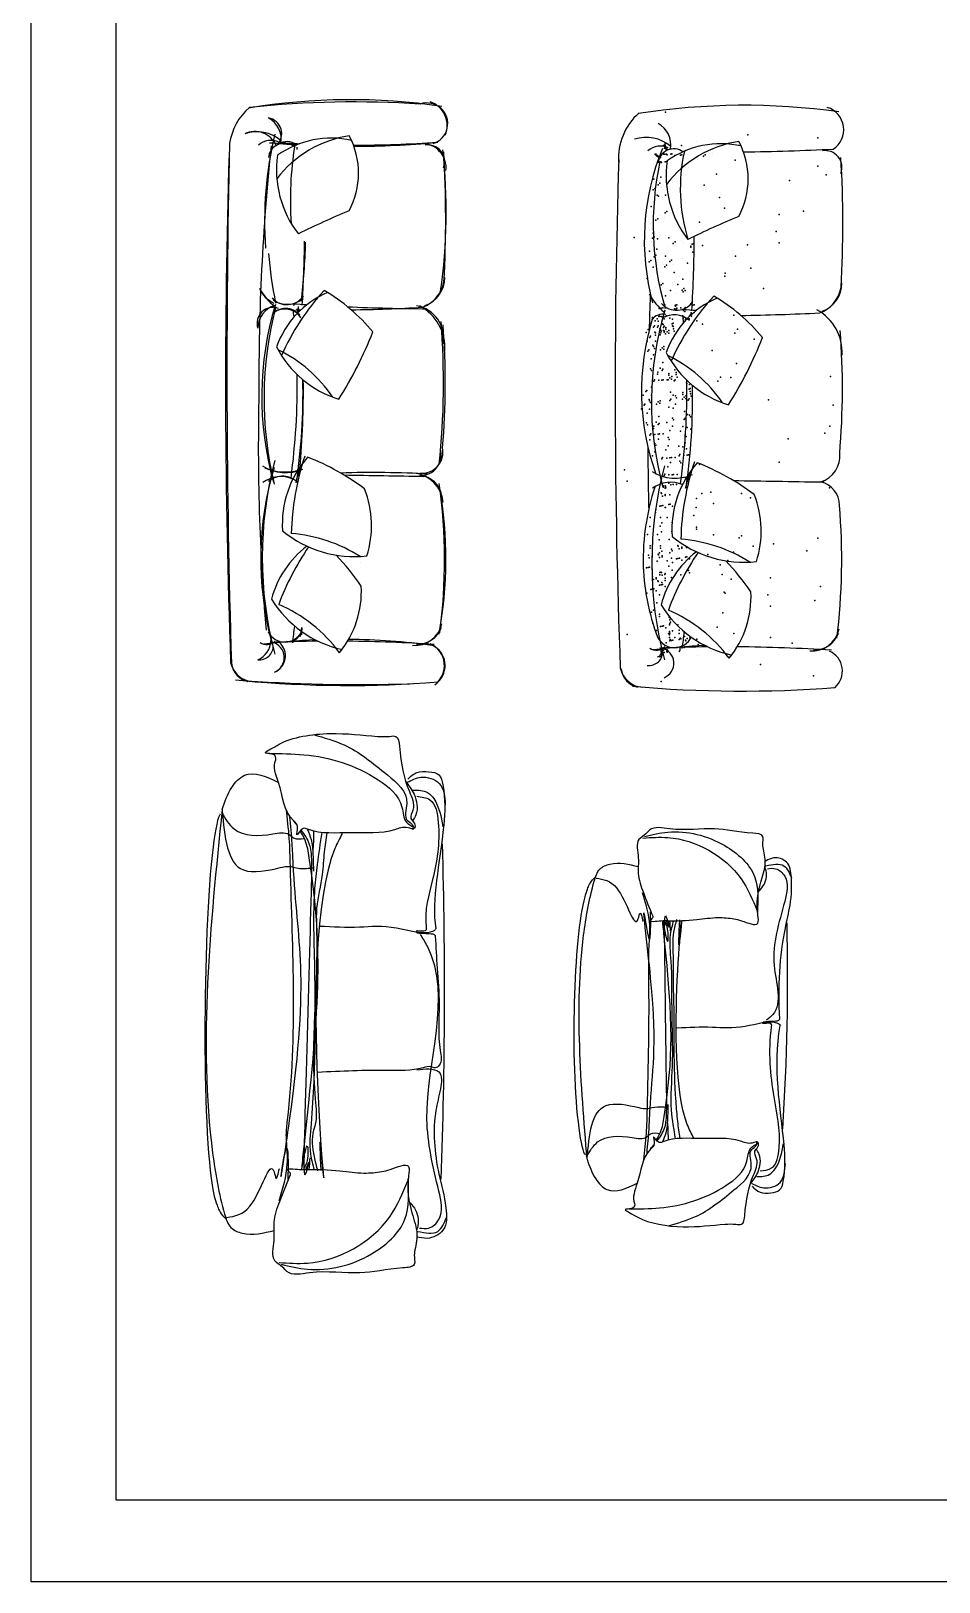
# Model space of a CAD drawing. Header units: inches. Extents: x 8.3 to 50.8, y 10.9 to 35.7.
# Drawn here: x 29.77 to 33.37, y 10.86 to 17.01 of the extents above; entities that cross this region are included whole.
import ezdxf

# ---------------------------------------------------------------- set-up
doc = ezdxf.new("R2010")
doc.units = ezdxf.units.IN
doc.header["$MEASUREMENT"] = 0
for name, color, linetype in [('02', 2, 'Continuous'), ('1', 1, 'Continuous'), ('4', 4, 'Continuous'), ('kadrbm', 4, 'Continuous')]:
    doc.layers.add(name, color=color, linetype=linetype)

# ---------------------------------------------------------------- blocks, each defined once
blk = doc.blocks.new('kadrbm')
at = {"layer": 'kadrbm', "color": 4}
blk.add_lwpolyline([(0, 0), (0, 24.7972), (21, 24.7972), (21, 0), (0, 0)], close=True, dxfattribs=at)
blk.add_lwpolyline([(20.6631, 0.3257), (20.6631, 24.4603), (0.3369, 24.4603), (0.3369, 0.3257), (20.6631, 0.3257)], dxfattribs=at)

msp = doc.modelspace()

# ---------------------------------------------------------------- linework, layer by layer
at = {"layer": '02'}
for p, q in [((32.4134, 16.5733), (32.4134, 16.5733)), ((32.4169, 16.5025), (32.4169, 16.5025)), ((32.9483, 14.5917), (32.9483, 14.5917)), ((32.9524, 14.5354), (32.9524, 14.5354))]:
    msp.add_line(p, q, dxfattribs=at)
for centre, radius, start, end in [((30.7539, 16.5448), 0.1953, 123.99767, 123.99767), ((31.0415, 14.2543), 2.4843, 81.6486, 99.36594), ((31.0577, 12.6919), 4.0378, 86.31194, 95.9373), ((31.3438, 16.6432), 0.0825, 287.15716, 108.6588), ((31.3247, 16.636), 0.0996, 337.3277, 71.29342), ((30.7977, 16.5285), 0.239, 131.28962, 171.34505), ((30.6708, 16.5814), 0.0958, 350.13163, 62.15674), ((30.7054, 16.6041), 0.0629, 312.37114, 80.70838), ((32.2984, 16.5225), 0.1953, 123.99767, 123.99767), ((32.3422, 16.5062), 0.239, 131.28962, 183.92263), ((32.6019, 14.0346), 2.6818, 81.96241, 99.01385), ((32.9035, 16.6198), 0.0925, 303.06017, 72.62144), ((30.6614, 16.5196), 0.093, 23.2753, 115.12848), ((30.6692, 16.4647), 0.147, 48.86517, 108.75273), ((32.2153, 16.5592), 0.0958, 350.13163, 62.15674), ((68.7595, 15.6697), 38.2085, 178.65818, 181.7483), ((30.7256, 16.5031), 0.0742, 65.55392, 132.27972), ((39.5395, 15.6313), 8.8616, 174.00988, 180.36248), ((32.1689, 16.26), 1.4685, 166.5301, 184.28334), ((30.7783, 16.5028), 0.0632, 54.63816, 174.49056), ((31.0444, 20.2263), 3.6725, 264.93471, 266.63366), ((31.105, 16.1525), 0.4484, 98.8265, 142.55247), ((30.9648, 16.2178), 0.3684, 77.4168, 125.33464), ((30.789, 16.517), 0.0556, 48.86776, 127.75013), ((31.0603, 21.022), 4.4636, 266.21085, 267.15314), ((26.8455, 16.3151), 3.9905, 3.25121, 3.38569), ((30.7553, 16.4475), 0.3176, 331.87731, 27.80575), ((31.0603, 21.022), 4.4636, 269.90481, 274.19729), ((31.0444, 20.2263), 3.6725, 270.15846, 275.25776), ((31.324, 16.4683), 0.096, 353.40371, 92.34206), ((31.3481, 16.4926), 0.0665, 338.98851, 99.73831), ((32.2137, 16.4424), 0.147, 48.86517, 108.75273), ((33.157, 16.1823), 0.9515, 157.62334, 195.18934), ((32.2701, 16.4808), 0.0742, 65.55392, 132.27972), ((32.3228, 16.4805), 0.0632, 54.63816, 174.49056), ((32.6495, 16.1302), 0.4484, 98.8265, 142.55247), ((32.5093, 16.1955), 0.3684, 77.4168, 125.33464), ((32.2998, 16.4252), 0.3176, 331.87731, 27.80575), ((32.4356, 27.5563), 11.0259, 270.84918, 272.70203), ((60.247, 15.6071), 29.7015, 178.23098, 182.12087), ((31.1604, 16.4597), 0.4129, 171.8418, 217.79628), ((29.1917, 16.2949), 2.2287, 351.84029, 6.29223), ((27.0225, 16.2659), 4.3958, 356.74817, 3.46195), ((61.7915, 15.5848), 29.7015, 178.23098, 182.12087), ((32.7049, 16.4375), 0.4129, 171.8418, 217.79628), ((32.9226, 16.4703), 0.0665, 338.98851, 99.73831), ((28.597, 16.2437), 4.3958, 356.74817, 3.46195), ((32.2241, 13.4039), 3.1286, 112.33218, 116.37744), ((33.7686, 13.3816), 3.1286, 112.33218, 116.37744), ((28.2754, 16.2426), 2.5884, 353.27484, 358.47237), ((25.959, 16.2353), 4.9003, 356.35193, 359.32573), ((27.5035, 16.213), 4.9003, 356.35193, 359.80998), ((32.3616, 16.2595), 1.6506, 184.51833, 191.42804), ((30.7866, 16.0378), 0.1166, 203.68396, 245.06889), ((30.9362, 16.1411), 0.2971, 210.35109, 228.67613), ((31.2782, 16.0418), 0.1353, 291.12937, 349.2674), ((31.2953, 16.0343), 0.1194, 289.99102, 359.74379), ((32.8527, 16.0195), 0.1353, 291.12937, 349.2674), ((31.9569, 15.5609), 1.2677, 163.25127, 195.45289), ((30.7891, 16.0042), 0.0781, 220.59284, 326.36977), ((30.7899, 16.0236), 0.0964, 235.42403, 310.75399), ((31.0951, 15.6358), 0.3684, 113.23009, 160.54994), ((31.3987, 24.4524), 8.5427, 266.0747, 266.44009), ((26.8455, 16.3151), 3.9905, 354.35768, 354.48599), ((30.5715, 15.3588), 0.7225, 39.4337, 59.69315), ((32.4807, 16.1188), 0.2971, 210.35109, 228.67613), ((41.0839, 15.609), 8.8616, 177.72697, 178.61307), ((32.3336, 15.9819), 0.0781, 220.59284, 326.36977), ((32.6396, 15.6135), 0.3684, 113.23009, 160.54994), ((32.116, 15.3365), 0.7225, 39.4337, 59.69315), ((30.7335, 15.852), 0.0629, 69.88806, 198.2253), ((30.7696, 15.8318), 0.0958, 107.64855, 179.67367), ((32.139, 15.5527), 1.441, 165.32005, 193.57543), ((30.7801, 15.818), 0.09, 48.15591, 121.90661), ((30.7832, 15.8437), 0.0675, 26.0752, 137.37666), ((28.0666, 15.6093), 2.7634, 5.56796, 6.17955), ((30.9268, 23.2561), 7.3515, 269.20178, 269.35246), ((28.3595, 15.5797), 2.4932, 7.25545, 7.6363), ((27.7342, 15.5732), 3.1199, 5.98936, 6.36873), ((31.3987, 24.4524), 8.5427, 267.52188, 269.64311), ((30.9268, 23.2561), 7.3515, 270.91134, 273.12071), ((31.281, 15.795), 0.1284, 349.12418, 80.32774), ((31.222, 15.7521), 0.1934, 356.83213, 61.17249), ((33.1703, 15.5823), 0.9757, 162.71987, 199.65375), ((32.2776, 15.8376), 0.0506, 75.45379, 145.48418), ((32.3246, 15.7957), 0.09, 48.15591, 121.90661), ((32.4589, 24.8712), 8.9888, 270.82409, 272.82213), ((32.7965, 15.7365), 0.1934, 356.83213, 61.17249), ((29.6896, 16.3802), 1.5459, 327.58235, 338.66291), ((28.3429, 15.6133), 3.0667, 354.02399, 4.59366), ((28.3586, 15.6158), 3.058, 355.17805, 4.31282), ((29.9331, 15.5935), 3.058, 355.17805, 4.31282), ((31.1154, 15.9463), 0.4129, 207.0571, 252.9874), ((31.2341, 16.3579), 1.5459, 327.58235, 338.66291), ((32.6599, 15.924), 0.4129, 207.0571, 252.9874), ((28.0666, 15.6093), 2.7634, 352.2935, 0.80509), ((28.3595, 15.5797), 2.4932, 351.71392, 1.11296), ((27.7342, 15.5732), 3.1199, 354.57066, 0.98751), ((39.4043, 15.3644), 8.7288, 178.61602, 184.78768), ((29.904, 15.5574), 2.4932, 351.71392, 1.11296), ((31.1697, 15.0568), 0.3991, 138.48847, 183.94924), ((30.5317, 14.4474), 0.9374, 52.91552, 68.78742), ((31.3173, 15.3315), 0.0835, 268.17718, 16.5563), ((31.3233, 15.3419), 0.0842, 264.89085, 11.57105), ((40.9488, 15.3421), 8.7288, 179.87368, 181.50345), ((32.8718, 15.3266), 0.109, 288.30864, 5.19348), ((31.9654, 14.9164), 1.2804, 163.46174, 194.62546), ((32.2012, 14.9243), 1.5102, 165.25421, 194.74579), ((30.7841, 15.4298), 0.1696, 237.29748, 293.55269), ((30.7808, 15.469), 0.2064, 247.1571, 285.95206), ((31.6845, 15.0123), 0.8853, 162.53625, 166.47603), ((28.4569, 14.9024), 2.4042, 8.19521, 8.89374), ((31.1313, 11.398), 3.8625, 86.7127, 91.92018), ((816.3722, 44056.5764), 44048.3272, 268.97839276, 268.97880597), ((31.2793, 15.1285), 0.1303, 6.63406, 83.41329), ((32.3286, 15.4075), 0.1696, 237.29748, 293.55269), ((32.7142, 15.0345), 0.3991, 138.48847, 183.94924), ((33.229, 14.9901), 0.8853, 162.53625, 166.47603), ((32.0762, 14.4252), 0.9374, 52.91552, 68.78742), ((30.7654, 15.1211), 0.123, 67.52509, 125.82509), ((30.7716, 15.1625), 0.0836, 41.91406, 132.0433), ((31.1313, 11.398), 3.8625, 94.63374, 94.63447), ((30.7309, 15.0502), 0.3936, 342.15625, 21.61267), ((31.3095, 15.1529), 0.0951, 0.15932, 76.60346), ((29.7719, 14.9168), 1.647, 349.5833, 9.9457), ((29.2147, 14.9145), 2.199, 352.44903, 7.91309), ((33.1325, 14.9121), 0.9315, 161.5434, 182.90582), ((32.3099, 15.0988), 0.123, 67.52509, 125.82509), ((32.6758, 11.3757), 3.8625, 94.63374, 94.63447), ((892.1491, 52777.0248), 52768.7977, 269.06662484, 269.06700215), ((32.884, 15.1306), 0.0951, 0.15932, 76.60346), ((32.2754, 15.028), 0.3936, 342.15625, 21.61267), ((30.4376, 14.9148), 2.5506, 352.98263, 4.85833), ((31.0563, 15.3742), 0.4473, 230.45641, 276.32984), ((32.6008, 15.3519), 0.4473, 230.45641, 276.32984), ((31.1076, 14.6574), 0.3931, 127.63849, 165.13347), ((32.6521, 14.6351), 0.3931, 127.63849, 165.13347), ((30.3192, 14.2921), 0.9232, 34.09975, 43.95381), ((33.0713, 14.9182), 0.8702, 180.61415, 201.11887), ((31.8637, 14.2698), 0.9232, 34.09975, 43.95381), ((31.1027, 14.9894), 0.4405, 211.64063, 257.51406), ((30.6965, 14.7907), 0.3877, 320.89951, 2.79689), ((32.241, 14.7684), 0.3877, 320.89951, 2.79689), ((32.6472, 14.9671), 0.4405, 211.64063, 257.51406), ((28.299, 14.9137), 2.5342, 352.55279, 354.06797), ((28.4569, 14.9024), 2.4042, 353.01486, 353.88906), ((27.3894, 14.8867), 3.4686, 355.54403, 356.00354), ((31.2967, 14.6831), 0.1082, 265.02532, 349.02441), ((31.3068, 14.6801), 0.1002, 267.50146, 340.17719), ((30.6413, 14.5957), 0.0839, 292.17837, 358.81604), ((30.6793, 14.5731), 0.0554, 263.44154, 1.9892), ((30.7087, 14.6256), 0.0474, 236.41435, 315.60623), ((31.0121, 12.0203), 2.5788, 92.42953, 97.01638), ((30.7806, 14.6618), 0.0736, 207.07664, 334.82581), ((30.9741, 8.8118), 5.7802, 90.60265, 92.49266), ((30.7155, 14.527), 0.0627, 292.40783, 75.21864), ((30.7126, 14.5341), 0.0703, 292.38976, 47.68657), ((30.7908, 14.6477), 0.0583, 279.69057, 343.22877), ((30.9741, 8.8118), 5.7802, 86.0408, 89.45449), ((31.0121, 12.0203), 2.5788, 82.11605, 89.5256), ((31.3191, 14.4951), 0.0942, 306.09843, 66.31875), ((31.3284, 14.4953), 0.0879, 312.00501, 64.81273), ((32.5566, 11.998), 2.5788, 92.42953, 97.01638), ((32.3251, 14.6395), 0.0736, 207.07664, 334.82581), ((32.8813, 14.6578), 0.1002, 267.50146, 340.17719), ((32.2238, 14.5508), 0.0554, 263.44154, 1.9892), ((32.2532, 14.6033), 0.0474, 236.41435, 315.60623), ((32.5186, 8.7895), 5.7802, 90.60265, 92.49266), ((32.26, 14.5047), 0.0627, 292.40783, 75.21864), ((32.5138, 7.7394), 6.8302, 86.35796, 89.49828), ((32.9029, 14.473), 0.0879, 312.00501, 64.81273), ((30.66, 14.5273), 0.0962, 191.66725, 266.00914), ((30.6532, 14.5147), 0.0851, 187.20075, 257.12989), ((32.2045, 14.5051), 0.0962, 191.66725, 266.00914), ((32.1977, 14.4924), 0.0851, 187.20075, 257.12989), ((31.0744, 21.0375), 6.6176, 265.76334, 271.74718), ((31.0331, 18.9683), 4.5521, 264.72356, 274.46587), ((32.5938, 19.3055), 4.9116, 264.92046, 274.29926), ((23.6479, 13.2585), 9.126, 356.23263, 1.35738)]:
    msp.add_arc(centre, radius, start, end, dxfattribs=at)
at = {"layer": '02', "extrusion": (0, 0, -1)}
msp.add_ellipse((9.8705, 13.2058), major_axis=(15.2323, 15.2323), ratio=1, start_param=0.758338, end_param=0.820084, dxfattribs=at)
at = {"layer": '02'}
for points, knots in [([(30.7443, 14.1219), (30.7314, 14.0946), (30.7713, 14.0076), (30.7769, 13.9073), (30.8383, 13.8606), (30.8201, 13.8042), (30.8475, 13.8564), (30.9214, 13.8243), (31.0405, 13.8397), (31.181, 13.8242), (31.2555, 13.8608), (31.2981, 13.8411), (31.2968, 13.8737), (31.2712, 13.8894), (31.3018, 13.9371), (31.2538, 14.0324), (31.2404, 14.113), (31.2308, 14.2205), (31.1867, 14.212), (31.1036, 14.2169), (30.9582, 14.2358), (30.7946, 14.2091), (30.7314, 14.1674), (30.6897, 14.1458), (30.7297, 14.1481), (30.7451, 14.1365), (30.7458, 14.1252), (30.7443, 14.1219)], [0, 0, 0, 0, 100.597406, 281.319891, 315.054718, 349.509689, 389.200281, 408.162693, 598.959573, 792.637569, 852.601939, 880.830983, 902.666946, 929.495226, 968.022274, 1050.611483, 1254.96923, 1301.260424, 1329.316584, 1382.311494, 1591.546287, 1820.820862, 1871.094845, 1893.578982, 1925.370652, 1945.336599, 1957.814292, 1957.814292, 1957.814292, 1957.814292]), ([(30.8945, 14.2216), (30.936, 14.2097), (31.0454, 14.1784), (31.1628, 14.0812), (31.2869, 13.9809), (31.2471, 13.8853), (31.2895, 13.8675), (31.2888, 13.8512), (31.2885, 13.8442)], [0, 0, 0, 0, 141.86292, 373.630524, 526.427539, 601.735045, 630.296438, 651.966247, 651.966247, 651.966247, 651.966247]), ([(30.718, 14.1466), (30.7641, 14.1463), (30.9141, 14.1455), (31.1063, 14.0873), (31.2497, 13.968), (31.2503, 13.876), (31.2813, 13.8601), (31.2934, 13.8539)], [0, 0, 0, 0, 153.199383, 498.931474, 658.942203, 726.134726, 768.614124, 768.614124, 768.614124, 768.614124]), ([(30.5323, 13.9251), (30.5423, 13.9549), (30.5595, 14.0066), (30.6358, 14.0888), (30.7077, 14.0547), (30.7555, 14.032)], [0, 0, 0, 0, 105.792047, 182.998201, 335.84793, 335.84793, 335.84793, 335.84793]), ([(31.2585, 14.0371), (31.2712, 14.0206), (31.3004, 13.9828), (31.3114, 13.9185), (31.2921, 13.8875), (31.2874, 13.8799)], [0, 0, 0, 0, 69.56601, 160.233414, 189.860891, 189.860891, 189.860891, 189.860891]), ([(31.2668, 14.0329), (31.2838, 14.0415), (31.3238, 14.0618), (31.4099, 14.0354), (31.4143, 13.9755), (31.4167, 13.9434)], [0, 0, 0, 0, 62.883797, 147.829924, 245.663948, 245.663948, 245.663948, 245.663948]), ([(31.2679, 14.0453), (31.2791, 14.0556), (31.3028, 14.0774), (31.3489, 14.076), (31.3969, 14.0674), (31.4187, 13.9791), (31.4062, 13.749), (31.3602, 13.569), (31.3792, 13.452)], [0, 0, 0, 0, 48.943013, 103.025949, 148.534553, 195.328972, 375.361256, 945.044024, 945.044024, 945.044024, 945.044024]), ([(31.2885, 14.0015), (31.3094, 14.0015), (31.3423, 14.0016), (31.3915, 13.9464), (31.4002, 13.8956), (31.407, 13.8563)], [0, 0, 0, 0, 65.355661, 103.354857, 233.394712, 233.394712, 233.394712, 233.394712]), ([(31.3034, 13.9769), (31.3225, 13.9747), (31.3758, 13.9684), (31.4009, 13.8188), (31.3739, 13.6576), (31.3316, 13.5244), (31.3431, 13.4401), (31.318, 13.4432), (31.3054, 13.4428), (31.3006, 13.4427)], [0, 0, 0, 0, 59.307287, 165.954693, 419.345723, 632.803994, 642.790518, 670.68572, 688.150512, 688.150512, 688.150512, 688.150512]), ([(30.5323, 13.9251), (30.4849, 13.4645), (30.4289, 12.921), (30.5217, 12.3837), (30.5588, 12.2638), (30.6374, 12.2308), (30.6961, 12.2454), (30.7381, 12.2559)], [0, 0, 0, 0, 1515.707727, 1788.593293, 1854.167483, 1909.939728, 2050.774263, 2050.774263, 2050.774263, 2050.774263]), ([(30.5244, 13.9057), (30.5159, 13.8987), (30.4537, 13.6102), (30.4513, 12.5338), (30.5108, 12.3592), (30.5236, 12.3222), (30.5482, 12.3014), (30.5506, 12.3025)], [0, 0, 0, 0, 127.50928, 732.614955, 770.548522, 809.419481, 817.699888, 817.699888, 817.699888, 817.699888]), ([(30.5301, 13.9124), (30.5446, 13.888), (30.5868, 13.8168), (30.7008, 13.8187), (30.7881, 13.8387), (30.8196, 13.8042), (30.8428, 13.8076), (30.858, 13.8098)], [0, 0, 0, 0, 90.246293, 262.71043, 334.621253, 359.409286, 406.560484, 406.560484, 406.560484, 406.560484]), ([(30.5323, 13.9221), (30.5415, 13.816), (30.5561, 13.6486), (30.7277, 13.686), (30.7945, 13.7018), (30.8308, 13.6904), (30.8619, 13.6896), (30.8855, 13.6929), (30.8914, 13.6937)], [0, 0, 0, 0, 280.085603, 441.728609, 484.149105, 506.997759, 566.365328, 586.345478, 586.345478, 586.345478, 586.345478]), ([(30.7849, 13.927), (30.7895, 13.8881), (30.7985, 13.8125), (30.8077, 13.4009), (30.8309, 13.0074), (30.7841, 12.646), (30.7875, 12.588), (30.795, 12.4992), (30.7717, 12.4208), (30.7572, 12.3721)], [0, 0, 0, 0, 130.481225, 253.633351, 1371.652109, 1438.243529, 1463.105643, 1565.272815, 1732.516386, 1732.516386, 1732.516386, 1732.516386]), ([(30.7994, 13.8961), (30.8027, 13.8609), (30.8085, 13.7997), (30.8247, 13.3899), (30.8913, 13.2634), (30.7469, 12.3546), (30.7909, 12.6369), (30.7944, 12.5097), (30.7929, 12.4729), (30.7923, 12.4574)], [0, 0, 0, 0, 118.476382, 205.76869, 1338.819057, 1574.505303, 1687.743648, 1767.599823, 1825.934882, 1825.934882, 1825.934882, 1825.934882]), ([(30.8403, 13.8398), (30.8473, 13.8281), (30.8667, 13.7956), (30.9345, 13.3581), (30.9151, 13.1433), (30.8405, 12.4422), (30.8711, 12.647), (30.8742, 12.5331), (30.8604, 12.5073), (30.8549, 12.4971)], [0, 0, 0, 0, 45.174964, 125.558829, 1435.394901, 1501.632028, 1609.906997, 1673.914235, 1716.700343, 1716.700343, 1716.700343, 1716.700343]), ([(30.8443, 13.8432), (30.8584, 13.8253), (30.8892, 13.7778), (30.8874, 13.6883), (30.8548, 12.5287), (30.8541, 12.438), (30.8848, 12.5513), (30.8687, 12.5105), (30.8622, 12.4941)], [49.606189, 49.606189, 49.606189, 49.606189, 124.052713, 239.571345, 333.3214, 456.942517, 542.38691, 600.329448, 600.329448, 600.329448, 600.329448]), ([(30.87, 13.8455), (30.8754, 13.8326), (30.8888, 13.8007), (30.8928, 13.7441), (30.8935, 13.7021), (30.8939, 13.6805)], [0, 0, 0, 0, 46.593931, 114.59593, 186.8347, 186.8347, 186.8347, 186.8347]), ([(30.8947, 13.8378), (30.8946, 13.8187), (30.8944, 13.7933), (30.8919, 13.768), (30.8913, 13.7617)], [0, 0, 0, 0, 63.690529, 84.680578, 84.680578, 84.680578, 84.680578]), ([(31.0081, 13.8297), (30.9981, 13.8105), (30.8085, 13.4455), (30.9786, 12.0587), (30.9167, 12.6434), (30.9203, 12.5577), (30.9231, 12.4939)], [0, 0, 0, 0, 74.526832, 1413.178036, 1454.656274, 1575.638913, 1575.638913, 1575.638913, 1575.638913]), ([(30.9267, 13.8337), (30.9205, 13.7913), (30.9096, 13.7173), (30.8913, 13.5564), (30.9013, 13.2123), (30.9038, 12.8638), (30.8749, 12.5762), (30.8909, 12.517), (30.8964, 12.4965)], [0, 0, 0, 0, 142.976238, 249.361229, 539.176404, 1286.583857, 1419.33817, 1489.642809, 1489.642809, 1489.642809, 1489.642809]), ([(30.9466, 13.8317), (30.9429, 13.8066), (30.9347, 13.7517), (30.9311, 13.6512), (30.902, 13.5491), (30.9173, 13.2504), (30.8757, 12.9681), (30.9098, 12.698), (30.8841, 12.6257), (30.8914, 12.5631), (30.9054, 12.5109), (30.9103, 12.4925)], [0, 0, 0, 0, 84.789669, 184.733607, 334.57095, 433.751128, 1175.376777, 1294.85954, 1312.78191, 1430.052802, 1493.900162, 1493.900162, 1493.900162, 1493.900162]), ([(32.7425, 13.0943), (32.7352, 13.2204), (32.7444, 13.3781), (32.7875, 13.5505), (32.7929, 13.64), (32.7807, 13.7131), (32.7324, 13.7427), (32.6993, 13.7266), (32.6833, 13.7187)], [976.824593, 976.824593, 976.824593, 976.824593, 1441.856731, 1568.220499, 1730.576316, 1771.619892, 1839.510682, 1903.262507, 1903.262507, 1903.262507, 1903.262507]), ([(31.972, 12.5548), (31.9644, 12.5611), (31.9091, 12.8175), (31.9269, 13.4511), (31.9797, 13.6063), (31.9911, 13.6392), (32.013, 13.6577), (32.0151, 13.6567)], [0, 0, 0, 0, 127.50928, 732.614955, 770.548522, 809.419481, 817.699888, 817.699888, 817.699888, 817.699888]), ([(32.2563, 12.6104), (32.2688, 12.6263), (32.2962, 12.6685), (32.2947, 12.748), (32.2855, 13.4556), (32.2849, 13.5363), (32.3122, 13.4356), (32.2979, 13.4718), (32.2921, 13.4864)], [49.606189, 49.606189, 49.606189, 49.606189, 124.052713, 239.571345, 333.3214, 456.942517, 542.38691, 600.329448, 600.329448, 600.329448, 600.329448]), ([(31.3772, 13.4229), (31.3794, 13.3805), (31.3838, 13.2906), (31.3981, 13.1375), (31.3836, 13.0157), (31.4067, 12.9192), (31.3773, 12.8966), (31.3554, 12.9087), (31.2923, 12.8871), (31.143, 12.8937), (31.0039, 12.8868), (30.9116, 12.8822)], [0, 0, 0, 0, 142.141502, 300.562385, 505.563883, 570.321818, 591.328478, 609.687646, 645.585814, 801.823809, 1109.18114, 1109.18114, 1109.18114, 1109.18114]), ([(30.9186, 13.4623), (30.9714, 13.4598), (31.0688, 13.4551), (31.2024, 13.4698), (31.3357, 13.4247), (31.3765, 13.446), (31.3787, 13.4505), (31.3792, 13.452)], [0, 0, 0, 0, 175.924574, 324.224602, 448.430744, 460.868212, 466.272512, 466.272512, 466.272512, 466.272512]), ([(31.3034, 13.4356), (31.3184, 13.4343), (31.3408, 13.4324), (31.3746, 13.4317), (31.3771, 13.4238), (31.3772, 13.4229)], [0, 0, 0, 0, 55.279979, 82.352953, 85.624213, 85.624213, 85.624213, 85.624213]), ([(31.3147, 12.2651), (31.327, 12.2637), (31.3572, 12.26), (31.4142, 12.313), (31.3758, 12.4764), (31.2941, 12.814), (31.4567, 13.2014), (31.328, 13.4137), (31.3185, 13.4292)], [0, 0, 0, 0, 39.91953, 98.394496, 223.226072, 544.597982, 1306.477161, 1366.627376, 1366.627376, 1366.627376, 1366.627376]), ([(32.3348, 13.0593), (32.3818, 13.0615), (32.4684, 13.0657), (32.5871, 13.0527), (32.7056, 13.0927), (32.7419, 13.0738), (32.7438, 13.0698), (32.7442, 13.0684)], [0, 0, 0, 0, 175.924574, 324.224602, 448.430744, 460.868212, 466.272512, 466.272512, 466.272512, 466.272512]), ([(32.6328, 12.4308), (32.6428, 12.4215), (32.6639, 12.4022), (32.7048, 12.4035), (32.7475, 12.4111), (32.7669, 12.4896), (32.7558, 12.6941), (32.7149, 12.9009), (32.7442, 13.0684)], [0, 0, 0, 0, 48.943013, 103.025949, 148.534553, 195.328972, 375.361256, 945.044024, 945.044024, 945.044024, 945.044024]), ([(32.6769, 13.083), (32.6902, 13.0842), (32.7101, 13.0859), (32.7402, 13.0865), (32.7424, 13.0935), (32.7425, 13.0943)], [0, 0, 0, 0, 55.279979, 82.352953, 85.624213, 85.624213, 85.624213, 85.624213]), ([(31.3044, 12.8922), (31.3201, 12.8946), (31.3486, 12.8992), (31.4082, 12.8872), (31.3969, 12.8055), (31.3636, 12.6845), (31.3773, 12.5124), (31.4215, 12.366), (31.4257, 12.2538), (31.3532, 12.2179), (31.3162, 12.2269), (31.3023, 12.2303)], [0, 0, 0, 0, 54.057053, 98.782834, 173.208008, 269.247002, 550.753472, 703.042908, 802.782889, 881.097333, 928.712847, 928.712847, 928.712847, 928.712847]), ([(30.5507, 12.3072), (30.5826, 12.3122), (30.6668, 12.3255), (30.7263, 12.5649), (30.7464, 12.4453), (30.7541, 12.48), (30.7588, 12.5012)], [0, 0, 0, 0, 113.065318, 298.102295, 326.758206, 371.461218, 371.461218, 371.461218, 371.461218]), ([(30.8027, 12.4777), (30.7882, 12.4423), (30.7635, 12.3808), (30.732, 12.292), (30.7443, 12.2156), (30.7211, 12.1387), (30.7696, 12.1153), (30.8015, 12.073), (30.9222, 12.1015), (31.0731, 12.0755), (31.193, 12.1046), (31.3038, 12.1106), (31.292, 12.1501), (31.2977, 12.1891), (31.312, 12.2463), (31.2744, 12.3464), (31.2625, 12.4255), (31.2808, 12.5317), (31.2074, 12.4982), (31.1547, 12.486), (31.0847, 12.4803), (30.9904, 12.4945), (30.8958, 12.4994), (30.8399, 12.4955), (30.7696, 12.5061), (30.8052, 12.4839), (30.8027, 12.4777)], [0, 0, 0, 0, 127.427681, 224.276404, 302.261986, 392.779016, 437.096694, 463.557063, 563.507143, 784.838909, 976.246821, 1028.506194, 1069.058754, 1082.809516, 1162.638681, 1258.731906, 1422.314775, 1462.867277, 1544.873185, 1583.434163, 1661.617215, 1768.019408, 1911.553131, 1945.84397, 1998.930645, 2021.420543, 2021.420543, 2021.420543, 2021.420543]), ([(30.7587, 12.1286), (30.7957, 12.126), (30.9572, 12.1145), (31.1788, 12.2381), (31.2478, 12.4033), (31.2685, 12.4528)], [0, 0, 0, 0, 123.587716, 539.784626, 717.53011, 717.53011, 717.53011, 717.53011]), ([(30.7659, 12.1214), (30.8004, 12.1133), (30.9201, 12.0852), (31.1098, 12.1328), (31.279, 12.2821), (31.2722, 12.405), (31.2691, 12.4611)], [0, 0, 0, 0, 117.484834, 407.414781, 620.246611, 799.395046, 799.395046, 799.395046, 799.395046]), ([(31.2772, 12.365), (31.2852, 12.3558), (31.3088, 12.3288), (31.313, 12.2841), (31.3038, 12.2584), (31.3025, 12.2548)], [0, 0, 0, 0, 40.128951, 118.809172, 131.501248, 131.501248, 131.501248, 131.501248]), ([(31.3074, 12.252), (31.3376, 12.2457), (31.3922, 12.2344), (31.4121, 12.2849), (31.4211, 12.3076)], [0, 0, 0, 0, 88.639768, 160.999132, 160.999132, 160.999132, 160.999132])]:
    msp.add_open_spline(points, degree=3, knots=knots, dxfattribs=at)
for points in [[(30.8144, 13.8782), (30.8197, 13.8722), (30.825, 13.8663), (30.8301, 13.8603)], [(32.2297, 12.5793), (32.2344, 12.5846), (32.2391, 12.5899), (32.2437, 12.5952)], [(30.8774, 12.4976), (30.8785, 12.5127), (30.8797, 12.5278), (30.8808, 12.5429)]]:
    msp.add_open_spline(points, degree=3, dxfattribs=at)
for points, start_tangent, end_tangent in [([(32.2392, 13.501), (32.2018, 13.5958), (32.1818, 13.6707), (32.1818, 13.7331), (32.1843, 13.8055), (32.2117, 13.8279), (32.2267, 13.8429), (32.3065, 13.8479), (32.4836, 13.8479), (32.6357, 13.8304), (32.6756, 13.8179), (32.6756, 13.7855), (32.6767, 13.7745), (32.6848, 13.7112), (32.6673, 13.6363), (32.6556, 13.506), (32.6556, 13.4735), (32.5908, 13.4835), (32.5609, 13.491), (32.4985, 13.496), (32.4137, 13.4885), (32.299, 13.4835), (32.2716, 13.4835), (32.2292, 13.486), (32.2392, 13.501)], (-0.3772, 0.926132), (-0.3772, 0.926132)), ([(32.1674, 12.3627), (32.1774, 12.4425), (32.2297, 12.5773), (32.2447, 12.5998), (32.2422, 12.6272), (32.2646, 12.6048), (32.2796, 12.6072), (32.4317, 12.6197), (32.5863, 12.6097), (32.6337, 12.6023), (32.6562, 12.6048), (32.6562, 12.5873), (32.6437, 12.5698), (32.651, 12.5399), (32.6385, 12.475), (32.6036, 12.3153), (32.5913, 12.2803), (32.5689, 12.2803), (32.5265, 12.2803), (32.3594, 12.2703), (32.1798, 12.3078), (32.1449, 12.3277), (32.13, 12.3377), (32.1549, 12.3427), (32.1674, 12.3527), (32.1674, 12.3627)], (-0.425856, 0.904791), (-0.425856, 0.904791))]:
    msp.add_spline(points, degree=3, dxfattribs=dict(at, start_tangent=start_tangent, end_tangent=end_tangent))
for points in [[(32.2065, 13.8177), (32.2989, 13.8349), (32.5245, 13.7812), (32.6427, 13.6586), (32.6538, 13.5157)], [(32.2001, 13.8113), (32.2989, 13.8134), (32.589, 13.65), (32.6532, 13.5231)], [(31.979, 12.5376), (31.9652, 13.4265), (32.0072, 13.6407), (32.0297, 13.6882), (32.0696, 13.7081), (32.1818, 13.6981)], [(32.6879, 13.7016), (32.7588, 13.7016), (32.7889, 13.6521)], [(32.0152, 13.6526), (32.0965, 13.6129), (32.1817, 13.4919), (32.1883, 13.5138), (32.2002, 13.4801)], [(32.4019, 12.6224), (32.3761, 12.6761), (32.3478, 13.4228), (32.344, 13.3898), (32.3462, 13.4866)], [(32.661, 13.6012), (32.6803, 13.6269), (32.6867, 13.6895), (32.6835, 13.6991)], [(32.6943, 13.6899), (32.7263, 13.6899), (32.7622, 13.66), (32.7622, 13.5601), (32.7203, 13.3064), (32.7143, 13.1107), (32.6903, 13.0887)], [(32.2035, 12.5359), (32.2141, 12.6398), (32.2179, 12.7382), (32.2236, 13.254), (32.2236, 13.3625), (32.2245, 13.3823), (32.227, 13.464), (32.1987, 13.5948)], [(32.2164, 12.5633), (32.2243, 12.6578), (32.2279, 12.7275), (32.2308, 13.2554), (32.2073, 13.4972), (32.2265, 13.4087), (32.231, 13.4724), (32.2299, 13.519)], [(32.2527, 12.6134), (32.2698, 12.6453), (32.2846, 12.7079), (32.2835, 13.4323), (32.2787, 13.4851), (32.2981, 13.4007), (32.2981, 13.4519), (32.2856, 13.4838)], [(32.3296, 12.6188), (32.3137, 12.7321), (32.3172, 12.9073), (32.3154, 13.1391), (32.3119, 13.3232), (32.3101, 13.4294), (32.3225, 13.4842)], [(32.3056, 13.4833), (32.3086, 13.443)], [(32.3473, 12.6206), (32.3384, 12.6878), (32.3313, 12.7675), (32.3243, 12.9763), (32.3243, 13.0754), (32.3225, 13.1798), (32.3207, 13.2754), (32.3207, 13.3444), (32.3225, 13.4382), (32.3349, 13.4878)], [(32.6644, 12.4915), (32.7103, 12.5035), (32.7402, 12.5834), (32.7203, 12.7851), (32.7103, 13.0648), (32.7103, 13.0727), (32.6884, 13.0767), (32.6744, 13.0767)], [(31.979, 12.5402), (32.0543, 12.7512), (32.1834, 12.7428), (32.2171, 12.7388), (32.2349, 12.7428), (32.2824, 12.7452), (32.2982, 12.7433)], [(32.2791, 12.6083), (32.292, 12.6433), (32.2989, 12.6972), (32.3004, 12.755)], [(32.3011, 12.6151), (32.2996, 12.6661), (32.2981, 12.6828)], [(31.977, 12.5489), (32.0206, 12.6064), (32.1575, 12.6242), (32.2149, 12.6262), (32.2308, 12.6381), (32.2685, 12.6401)], [(32.3009, 12.274), (32.4084, 12.3106), (32.5609, 12.416), (32.6297, 12.517), (32.6318, 12.5772), (32.649, 12.5923), (32.6512, 12.6095)], [(32.144, 12.3407), (32.2665, 12.345), (32.5287, 12.4332), (32.6125, 12.5299), (32.6275, 12.5815), (32.6555, 12.6009)], [(32.6245, 12.4381), (32.655, 12.4846), (32.6614, 12.5569), (32.6501, 12.5777)], [(32.6512, 12.4697), (32.7027, 12.4783), (32.7242, 12.4998), (32.7565, 12.5987)], [(31.979, 12.5376), (32.0128, 12.46), (32.0576, 12.4176), (32.1774, 12.4425)], [(32.6318, 12.4418), (32.6791, 12.4246), (32.7436, 12.4461), (32.7651, 12.5213)]]:
    msp.add_spline(points, degree=3, dxfattribs=at)
for p in [(32.2897, 16.6889), (32.2897, 16.5652), (32.3107, 16.5436), (32.353, 16.5565), (32.6157, 16.599), (32.8929, 16.5877), (32.2617, 16.491), (32.2647, 16.4925), (32.2716, 16.4916), (32.2736, 16.4894), (32.2828, 16.5221), (32.2866, 16.5233), (32.2888, 16.4916), (32.2931, 16.4933), (32.2936, 16.5225), (32.2956, 16.5203), (32.3108, 16.5225), (32.3151, 16.5242), (32.3265, 16.5177), (32.3485, 16.5183), (32.3541, 16.5197), (32.4403, 16.5145), (32.4471, 16.5203), (32.5663, 16.4988), (32.2428, 16.4233), (32.2711, 16.4312), (32.4915, 16.444), (32.781, 16.4185), (32.8929, 16.4753), (32.9271, 16.441), (32.2406, 16.3807), (32.2474, 16.3865), (32.257, 16.3596), (32.2604, 16.4014), (32.2672, 16.4072), (32.2899, 16.3602), (32.4435, 16.3992), (32.2333, 16.3149), (32.2624, 16.3558), (32.2954, 16.296), (32.5043, 16.3512), (32.5232, 16.308), (32.8365, 16.2963), (32.2519, 16.261), (32.2587, 16.2668), (32.2886, 16.2902), (32.424, 16.2529), (32.7398, 16.2836), (32.166, 16.1925), (32.2378, 16.1894), (32.2409, 16.2094), (32.2446, 16.1952), (32.2585, 16.1875), (32.3031, 16.1906), (32.3275, 16.1745), (32.7285, 16.2161), (32.2268, 16.1378), (32.2444, 16.1159), (32.2512, 16.1217), (32.2551, 16.1457), (32.289, 16.1189), (32.3206, 16.1687), (32.3895, 16.1544), (32.3896, 16.1583), (32.3955, 16.1654), (32.3978, 16.1347), (32.4011, 16.1668), (32.4368, 16.16), (32.5671, 16.1181), (32.6151, 16.1629), (32.7398, 16.1712), (32.2246, 16.0952), (32.2314, 16.101), (32.241, 16.0741), (32.2867, 16.0763), (32.2936, 16.0821), (32.3065, 16.097), (32.3133, 16.1028), (32.3238, 16.0534), (32.3766, 16.0907), (32.5258, 16.0515), (32.6279, 16.0701), (32.2173, 16.0294), (32.2726, 16.0047), (32.2794, 16.0105), (32.3379, 16.0059), (32.3577, 16.0266), (32.3623, 15.9898), (32.5252, 16.0393), (32.678, 15.9902), (32.2858, 15.9262), (32.2899, 15.961), (32.3097, 15.9818), (32.3348, 15.9259), (32.3555, 15.984), (32.3602, 15.9764), (32.367, 15.9822), (32.4037, 15.9259), (32.2387, 15.8747), (32.2568, 15.8697), (32.2626, 15.8791), (32.264, 15.9111), (32.2656, 15.8806), (32.2725, 15.8797), (32.273, 15.9118), (32.2745, 15.8775), (32.2786, 15.9131), (32.2842, 15.8696), (32.2875, 15.9236), (32.2897, 15.8797), (32.294, 15.8814), (32.3072, 15.8724), (32.3171, 15.8679), (32.325, 15.909), (32.3278, 15.9217), (32.3292, 15.9246), (32.3298, 15.9195), (32.331, 15.9082), (32.3328, 15.9059), (32.3352, 15.912), (32.3507, 15.913), (32.3593, 15.8713), (32.3658, 15.9082), (32.3665, 15.8984), (32.3678, 15.9147), (32.3678, 15.9057), (32.3687, 15.8677), (32.3777, 15.8684), (32.3833, 15.8697), (32.3893, 15.8876), (32.3905, 15.8828), (32.3913, 15.894), (32.3923, 15.8802), (32.3982, 15.9246), (32.4035, 15.8953), (32.5605, 15.8843), (32.2133, 15.8152), (32.2206, 15.8269), (32.2295, 15.8392), (32.2418, 15.8363), (32.2463, 15.8421), (32.2472, 15.8163), (32.2485, 15.8618), (32.2494, 15.8141), (32.2501, 15.805), (32.2578, 15.8372), (32.2602, 15.8424), (32.2612, 15.8599), (32.2678, 15.8301), (32.2689, 15.806), (32.2705, 15.8147), (32.2707, 15.8246), (32.2722, 15.8204), (32.2752, 15.8609), (32.2781, 15.8496), (32.281, 15.8479), (32.2815, 15.8349), (32.282, 15.8238), (32.2841, 15.841), (32.2846, 15.8175), (32.2862, 15.8214), (32.2891, 15.81), (32.2912, 15.8282), (32.2915, 15.8359), (32.2956, 15.8185), (32.3024, 15.8131), (32.303, 15.8236), (32.3158, 15.8496), (32.318, 15.8421), (32.32, 15.8529), (32.3204, 15.8399), (32.3209, 15.8307), (32.3239, 15.8215), (32.4144, 15.8618), (32.4359, 15.8492), (32.5651, 15.8133), (32.5747, 15.8293), (32.2167, 15.7819), (32.2199, 15.7419), (32.2235, 15.7465), (32.2272, 15.7964), (32.2308, 15.801), (32.2399, 15.7653), (32.2421, 15.7596), (32.2459, 15.7524), (32.2495, 15.7813), (32.2696, 15.7466), (32.2761, 15.755), (32.2828, 15.7496), (32.2834, 15.7601), (32.4752, 15.7444), (32.6416, 15.7893), (32.2325, 15.7108), (32.2421, 15.7268), (32.2785, 15.6973), (32.5717, 15.6931), (32.2299, 15.6717), (32.2337, 15.6646), (32.2433, 15.6233), (32.2466, 15.6284), (32.2581, 15.6499), (32.2586, 15.6587), (32.2626, 15.6263), (32.2682, 15.6747), (32.2755, 15.6268), (32.276, 15.6654), (32.2796, 15.6701), (32.281, 15.6281), (32.2956, 15.6281), (32.3005, 15.6278), (32.3026, 15.646), (32.3029, 15.6537), (32.307, 15.6363), (32.3137, 15.6308), (32.3143, 15.6413), (32.324, 15.6239), (32.3271, 15.6673), (32.3276, 15.6286), (32.3318, 15.6577), (32.3323, 15.6485), (32.3353, 15.6392), (32.4977, 15.6221), (32.5073, 15.6381), (32.5492, 15.6369), (32.944, 15.6417), (32.2012, 15.5671), (32.2117, 15.5816), (32.2154, 15.5863), (32.234, 15.5993), (32.234, 15.5665), (32.3094, 15.5785), (32.3201, 15.5673), (32.3291, 15.5643), (32.3329, 15.5572), (32.3587, 15.5695), (32.359, 15.5772), (32.3631, 15.5598), (32.3705, 15.5649), (32.3729, 15.6162), (32.3747, 15.6137), (32.3833, 15.5909), (32.3846, 15.6092), (32.3875, 15.5942), (32.3879, 15.5812), (32.3884, 15.572), (32.3914, 15.5628), (32.1939, 15.5126), (32.2044, 15.5271), (32.2081, 15.5318), (32.2171, 15.496), (32.2244, 15.5505), (32.2267, 15.5448), (32.2267, 15.512), (32.2304, 15.5377), (32.2542, 15.5318), (32.2606, 15.5403), (32.2674, 15.5349), (32.268, 15.5453), (32.3028, 15.519), (32.3069, 15.5466), (32.3105, 15.5513), (32.3196, 15.5155), (32.3292, 15.5316), (32.3566, 15.5513), (32.3655, 15.502), (32.3699, 15.5544), (32.3801, 15.5474), (32.3837, 15.5521), (32.6983, 15.5482), (32.9545, 15.527), (32.2145, 15.4569), (32.2182, 15.4498), (32.2426, 15.4352), (32.2431, 15.444), (32.2527, 15.46), (32.2605, 15.4506), (32.2631, 15.4825), (32.2642, 15.4553), (32.2947, 15.4588), (32.3169, 15.4764), (32.317, 15.4437), (32.3207, 15.4693), (32.3589, 15.4425), (32.363, 15.4701), (32.3667, 15.4748), (32.3757, 15.4391), (32.3763, 15.4908), (32.3853, 15.4878), (32.389, 15.4807), (32.9413, 15.4439), (32.2279, 15.4085), (32.2281, 15.3898), (32.2312, 15.4136), (32.2472, 15.4115), (32.2478, 15.3756), (32.26, 15.412), (32.2617, 15.3933), (32.2656, 15.4134), (32.2801, 15.4134), (32.2999, 15.3992), (32.3036, 15.392), (32.3074, 15.4277), (32.3485, 15.4247), (32.3682, 15.4105), (32.3682, 15.3778), (32.3719, 15.4034), (32.3904, 15.432), (32.7754, 15.3943), (32.9215, 15.4168), (32.2382, 15.3268), (32.2478, 15.3428), (32.2516, 15.3685), (32.275, 15.3149), (32.2783, 15.3201), (32.2903, 15.3504), (32.2943, 15.318), (32.2999, 15.3664), (32.3072, 15.3185), (32.3128, 15.3198), (32.3273, 15.3198), (32.3419, 15.3652), (32.3433, 15.3263), (32.3466, 15.3315), (32.3586, 15.3618), (32.3627, 15.3293), (32.3733, 15.3547), (32.3755, 15.3299), (32.3811, 15.3312), (32.1266, 15.2707), (32.2873, 15.2534), (32.2992, 15.2837), (32.3033, 15.2512), (32.3088, 15.2997), (32.3161, 15.2518), (32.3217, 15.2531), (32.3363, 15.2531), (32.347, 15.3056), (32.3508, 15.2985), (32.424, 15.2919), (32.7402, 15.3017), (32.1379, 15.2258), (32.2808, 15.2083), (32.2811, 15.2024), (32.284, 15.2482), (32.2888, 15.2082), (32.2888, 15.1987), (32.289, 15.2049), (32.2908, 15.2), (32.3028, 15.2177), (32.3113, 15.2122), (32.3205, 15.213), (32.3336, 15.2134), (32.3682, 15.2402), (32.9158, 15.2252), (32.9396, 15.1993), (32.2668, 15.1271), (32.2725, 15.1794), (32.2729, 15.1283), (32.2743, 15.1768), (32.2774, 15.1665), (32.2785, 15.1297), (32.2885, 15.1689), (32.2887, 15.1729), (32.3022, 15.1334), (32.3067, 15.1716), (32.3077, 15.1348), (32.3179, 15.1267), (32.4127, 15.1569), (32.4341, 15.1776), (32.4687, 15.1823), (32.4799, 15.1374), (32.5914, 15.1776), (32.626, 15.1598), (32.229, 15.0818), (32.2503, 15.1025), (32.2509, 15.112), (32.2695, 15.0828), (32.2887, 15.1216), (32.2894, 15.1218), (32.2968, 15.0818), (32.4015, 15.0895), (32.4116, 15.1214), (32.2178, 15.0144), (32.2279, 15.0463), (32.2583, 15.0154), (32.2684, 15.0473), (32.2743, 15.0256), (32.2754, 15.0611), (32.3148, 15.0266), (32.3159, 15.0621), (32.4127, 15.0445), (32.4127, 15.0353), (32.4799, 15.0137), (32.5914, 15.009), (32.229, 14.9694), (32.229, 14.9602), (32.2642, 14.9936), (32.2695, 14.9704), (32.2695, 14.9611), (32.2754, 14.9487), (32.3047, 14.9946), (32.3069, 14.9426), (32.3139, 14.9563), (32.3159, 14.9496), (32.3387, 14.9708), (32.3405, 14.9683), (32.3436, 14.958), (32.3547, 14.9604), (32.3548, 14.9644), (32.3729, 14.9631), (32.5588, 14.9453), (32.5813, 15.0015), (32.6373, 14.9687), (32.7173, 14.9779), (32.8494, 14.9499), (32.8934, 15.0004), (32.2144, 14.883), (32.2205, 14.8842), (32.2219, 14.9327), (32.2251, 14.9225), (32.2261, 14.8856), (32.2362, 14.9249), (32.2363, 14.9288), (32.2563, 14.9096), (32.2607, 14.9363), (32.2624, 14.9337), (32.2656, 14.9234), (32.2664, 14.9416), (32.2767, 14.9258), (32.2768, 14.9298), (32.2968, 14.9106), (32.3027, 14.8889), (32.3128, 14.9208), (32.3171, 14.9035), (32.3329, 14.9186), (32.3391, 14.9198), (32.3447, 14.9211), (32.3548, 14.9131), (32.3683, 14.9249), (32.3739, 14.9262), (32.3841, 14.9182), (32.3849, 14.9184), (32.4575, 14.935), (32.5061, 14.8949), (32.5365, 14.9119), (32.2363, 14.8775), (32.2387, 14.8467), (32.2419, 14.8365), (32.253, 14.8389), (32.2531, 14.8428), (32.2587, 14.8305), (32.2605, 14.828), (32.2675, 14.8647), (32.2675, 14.8554), (32.2716, 14.8661), (32.2733, 14.8635), (32.2748, 14.824), (32.2764, 14.8533), (32.2875, 14.8557), (32.2877, 14.8596), (32.2879, 14.8318), (32.2884, 14.8412), (32.3139, 14.8439), (32.3156, 14.8733), (32.3503, 14.8545), (32.3807, 14.872), (32.3842, 14.8626), (32.514, 14.8557), (32.5493, 14.8382), (32.5829, 14.8476), (32.706, 14.843), (32.2153, 14.7819), (32.2312, 14.7971), (32.2373, 14.7983), (32.2429, 14.7996), (32.2531, 14.7915), (32.2654, 14.7756), (32.2658, 14.8139), (32.2719, 14.8151), (32.2775, 14.8164), (32.2877, 14.8083), (32.5216, 14.786), (32.5268, 14.782), (32.6948, 14.7755), (32.9046, 14.8092), (32.2341, 14.707), (32.2425, 14.7149), (32.2553, 14.7436), (32.2665, 14.6986), (32.5173, 14.7038), (32.706, 14.7305), (32.8821, 14.753), (32.239, 14.6637), (32.2538, 14.6347), (32.2665, 14.6894), (32.2697, 14.6498), (32.2759, 14.651), (32.2814, 14.6524), (32.2916, 14.6443), (32.3036, 14.6873), (32.3051, 14.6561), (32.3061, 14.6852), (32.3066, 14.676), (32.3066, 14.6618), (32.3096, 14.6667), (32.3381, 14.656), (32.3441, 14.6354), (32.4948, 14.6475), (32.1379, 14.6182), (32.2927, 14.5855), (32.3016, 14.6225), (32.3049, 14.6173), (32.3051, 14.6304), (32.3061, 14.6063), (32.307, 14.5933), (32.3072, 14.6239), (32.3083, 14.5988), (32.3131, 14.5945), (32.3176, 14.6327), (32.3187, 14.5958), (32.3264, 14.6059), (32.3439, 14.6223), (32.3444, 14.5989), (32.3473, 14.6038), (32.3499, 14.6014), (32.3554, 14.5738), (32.3654, 14.611), (32.3694, 14.5959), (32.3703, 14.5938), (32.3749, 14.6026), (32.3865, 14.6047), (32.4144, 14.6002), (32.419, 14.5786), (32.5605, 14.6227), (32.706, 14.6069), (32.7918, 14.5835), (32.2729, 14.5561), (32.2841, 14.5473), (32.2943, 14.5512), (32.2963, 14.5576), (32.2963, 14.5486), (32.363, 14.567), (32.3667, 14.5696), (32.6662, 14.4999), (32.876, 14.4549), (32.2729, 14.4324)]:
    msp.add_point(p, dxfattribs=at)
at = {"layer": '1'}
for p, q in [((32.4901, 16.558), (32.4901, 16.558)), ((32.4742, 16.5253), (32.4742, 16.5253)), ((32.5509, 16.51), (32.5509, 16.51)), ((32.4777, 16.4544), (32.4777, 16.4544)), ((32.237, 16.3894), (32.237, 16.3894)), ((32.2746, 16.3915), (32.2746, 16.3915)), ((32.2912, 16.4149), (32.2912, 16.4149)), ((32.2794, 16.3498), (32.2794, 16.3498)), ((32.2285, 16.249), (32.2285, 16.249)), ((32.2652, 16.2782), (32.2652, 16.2782)), ((32.2859, 16.2718), (32.2859, 16.2718)), ((32.2144, 16.1774), (32.2144, 16.1774)), ((32.2271, 16.2198), (32.2271, 16.2198)), ((32.2351, 16.1755), (32.2351, 16.1755)), ((32.2717, 16.2002), (32.2717, 16.2002)), ((32.2893, 16.201), (32.2893, 16.201)), ((32.3546, 16.1794), (32.3546, 16.1794)), ((32.3593, 16.1719), (32.3593, 16.1719)), ((32.2752, 16.1294), (32.2752, 16.1294)), ((32.2973, 16.1567), (32.2973, 16.1567)), ((32.221, 16.1039), (32.221, 16.1039)), ((32.2585, 16.106), (32.2585, 16.106)), ((32.2633, 16.0643), (32.2633, 16.0643)), ((32.2831, 16.085), (32.2831, 16.085)), ((32.3207, 16.0871), (32.3207, 16.0871)), ((32.3405, 16.1078), (32.3405, 16.1078)), ((32.3581, 16.1086), (32.3581, 16.1086)), ((32.3628, 16.1011), (32.3628, 16.1011)), ((32.2492, 15.9927), (32.2492, 15.9927)), ((32.3242, 16.0163), (32.3242, 16.0163)), ((32.3439, 16.037), (32.3439, 16.037)), ((32.3942, 15.9872), (32.3942, 15.9872)), ((32.3321, 15.972), (32.3321, 15.972)), ((32.2868, 15.9175), (32.2868, 15.9175)), ((32.3916, 15.8741), (32.3916, 15.8741)), ((32.5385, 15.9165), (32.5385, 15.9165)), ((32.3167, 15.2171), (32.3167, 15.2171)), ((32.3298, 15.2176), (32.3298, 15.2176)), ((32.2736, 15.1707), (32.2736, 15.1707)), ((32.3029, 15.1758), (32.3029, 15.1758)), ((32.3398, 14.9622), (32.3398, 14.9622)), ((32.369, 14.9673), (32.369, 14.9673)), ((31.0814, 14.903), (31.0814, 14.903)), ((32.2212, 14.9266), (32.2212, 14.9266)), ((32.2617, 14.9276), (32.2617, 14.9276)), ((32.6259, 14.8807), (32.6259, 14.8807)), ((32.238, 14.8406), (32.238, 14.8406)), ((32.2726, 14.8574), (32.2726, 14.8574)), ((30.7589, 14.7946), (30.7589, 14.7946)), ((30.9282, 14.5732), (30.9282, 14.5732)), ((30.9431, 14.5746), (30.9431, 14.5746)), ((31.3738, 14.6139), (31.3738, 14.6139)), ((32.3155, 14.6283), (32.3155, 14.6283)), ((30.8724, 14.5586), (30.8724, 14.5586)), ((31.3779, 14.5576), (31.3779, 14.5576)), ((32.4169, 14.5363), (32.4169, 14.5363)), ((32.4727, 14.5509), (32.4727, 14.5509)), ((32.4876, 14.5523), (32.4876, 14.5523))]:
    msp.add_line(p, q, dxfattribs=at)
at = {"layer": '4'}
for centre, radius, start, end in [((32.1228, 16.3424), 1.3204, 170.66815, 184.09085), ((32.2713, 16.5472), 0.0158, 346.14155, 49.33566), ((32.2802, 16.5303), 0.0161, 24.94617, 76.08813), ((32.1435, 16.5282), 0.1481, 7.13792, 13.84051), ((32.2825, 16.5343), 0.0158, 12.64063, 54.72098), ((33.4349, 16.2429), 1.194, 167.89538, 196.17762), ((32.2739, 16.5414), 0.0328, 212.20727, 264.30564), ((32.2726, 16.5387), 0.0263, 207.85145, 264.44439), ((33.0351, 16.3863), 0.6868, 167.56261, 197.0974), ((32.8698, 16.012), 0.1194, 289.99102, 359.74379), ((31.658, 15.3262), 0.9757, 137.72318, 155.91847), ((33.2025, 15.3039), 0.9757, 137.72318, 155.91847), ((33.5014, 15.5387), 1.2677, 163.25127, 195.45289), ((32.9432, 24.4301), 8.5427, 266.0747, 266.44009), ((29.6111, 15.587), 2.7634, 5.56796, 6.17955), ((28.39, 16.2928), 3.9905, 354.35768, 354.48599), ((30.5097, 15.2441), 0.5589, 34.34875, 64.09949), ((32.0542, 15.2218), 0.5589, 34.34875, 64.09949), ((29.6111, 15.587), 2.7634, 352.2935, 0.80509), ((31.8626, 14.9911), 1.057, 161.55991, 178.49664), ((33.7457, 14.902), 1.5102, 165.25421, 194.74579), ((33.4071, 14.9689), 1.057, 161.55991, 178.49664), ((30.7563, 14.4155), 0.6054, 57.74805, 85.29509), ((31.7326, 14.3762), 1.041, 145.51829, 159.68087), ((33.2771, 14.3539), 1.041, 145.51829, 159.68087), ((32.3008, 14.3932), 0.6054, 57.74805, 85.29509), ((30.5185, 14.1909), 0.5963, 36.57589, 66.47932), ((32.063, 14.1686), 0.5963, 36.57589, 66.47932), ((32.8712, 14.6608), 0.1082, 265.02532, 349.02441), ((29.8435, 14.8915), 2.5342, 352.55279, 354.06797), ((32.2538, 14.5477), 0.0185, 281.47085, 346.11143), ((32.2652, 14.5411), 0.011, 267.2808, 11.11614), ((32.2954, 14.5371), 0.0242, 109.58758, 178.19526), ((32.2931, 14.5485), 0.0216, 129.10959, 217.2098), ((32.3288, 14.5617), 0.0196, 320.45154, 17.64882)]:
    msp.add_arc(centre, radius, start, end, dxfattribs=at)

# ---------------------------------------------------------------- block references
at = {"layer": 'kadrbm'}
msp.add_blockref('kadrbm', (29.7744, 10.862), dxfattribs=at)

doc.saveas('drawing.dxf')
